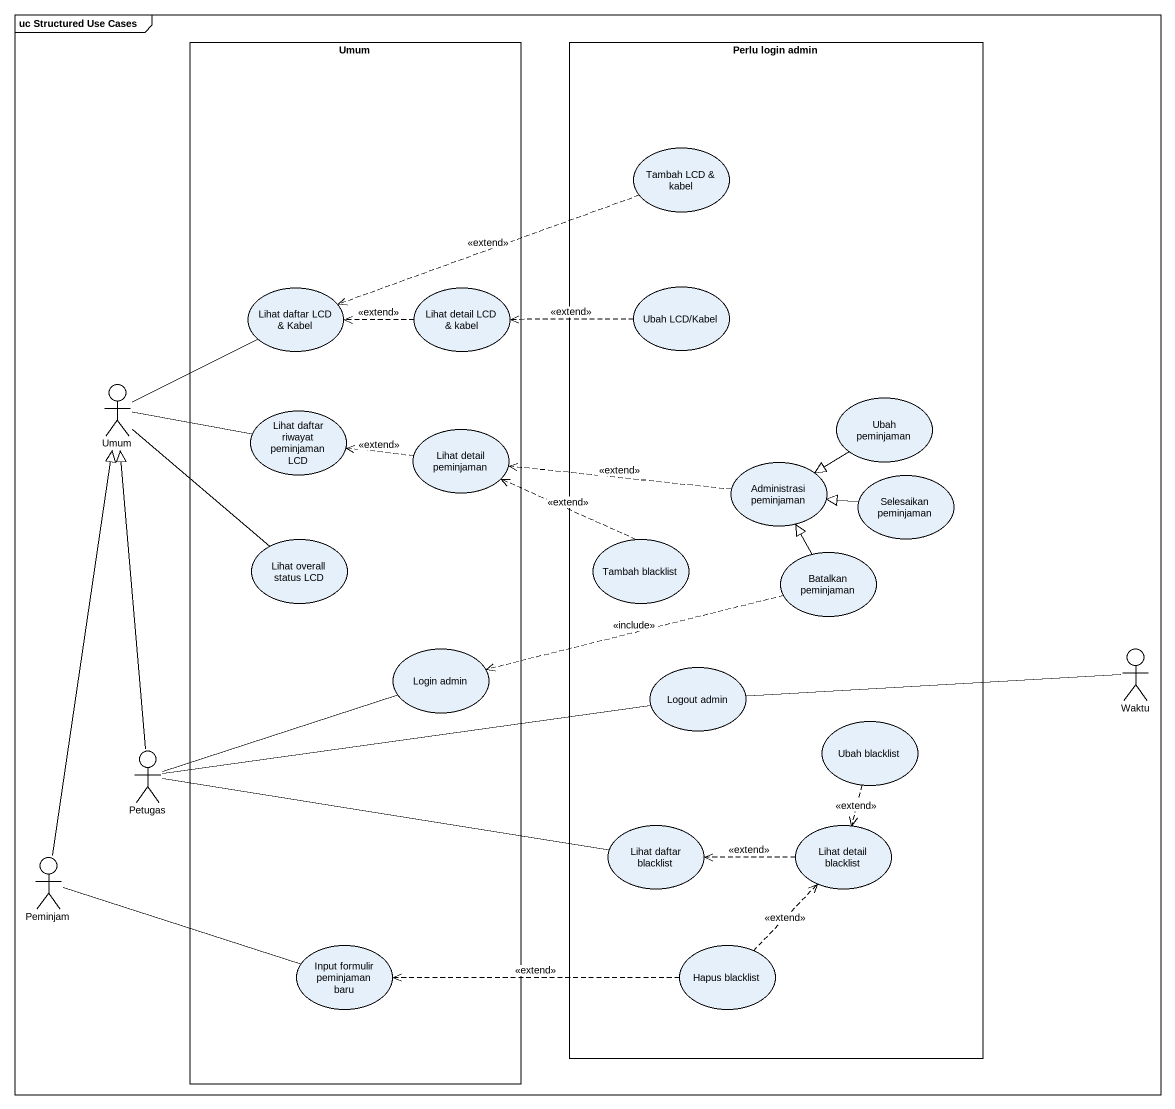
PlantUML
@startuml
mainframe uc Structured Use Cases
rectangle Umum {
  usecase "Lihat daftar LCD & Kabel" as Lihat_daftar_LCD_Kabel
  usecase "Lihat detail LCD & kabel" as Lihat_detail_LCD_kabel
  usecase "Lihat daftar riwayat peminjaman LCD" as Lihat_daftar_riwayat
  usecase "Lihat detail peminjaman" as Lihat_detail_peminjaman
  usecase "Lihat overall status LCD" as Lihat_overall_status_LCD
  usecase "Login admin" as Login_admin
  usecase "Input formulir peminjaman baru" as Input_formulir_peminjaman
}
rectangle "Perlu login admin" as Perlu_login_admin {
  usecase "Tambah LCD & kabel" as Tambah_LCD_kabel
  usecase "Ubah LCD/Kabel" as Ubah_LCD_Kabel
  usecase "Ubah peminjaman" as Ubah_peminjaman
  usecase "Administrasi peminjaman" as Administrasi_peminjaman
  usecase "Selesaikan peminjaman" as Selesaikan_peminjaman
  usecase "Tambah blacklist" as Tambah_blacklist
  usecase "Batalkan peminjaman" as Batalkan_peminjaman
  usecase "Logout admin" as Logout_admin
  usecase "Ubah blacklist" as Ubah_blacklist
  usecase "Lihat daftar blacklist" as Lihat_daftar_blacklist
  usecase "Lihat detail blacklist" as Lihat_detail_blacklist
  usecase "Hapus blacklist" as Hapus_blacklist
}
actor "Umum" as Umum_2
actor Waktu
actor Petugas
actor Peminjam
Tambah_LCD_kabel .left.> Lihat_daftar_LCD_Kabel : <<extend>>
Lihat_detail_LCD_kabel .left.> Lihat_daftar_LCD_Kabel : <<extend>>
Ubah_LCD_Kabel .left.> Lihat_detail_LCD_kabel : <<extend>>
Umum_2 -up- Lihat_daftar_LCD_Kabel
Umum_2 -- Lihat_overall_status_LCD
Ubah_peminjaman --|> Administrasi_peminjaman
Lihat_daftar_riwayat -left- Umum_2
Lihat_detail_peminjaman .left.> Lihat_daftar_riwayat : <<extend>>
Administrasi_peminjaman .left.> Lihat_detail_peminjaman : <<extend>>
Selesaikan_peminjaman -left-|> Administrasi_peminjaman
Tambah_blacklist .up.> Lihat_detail_peminjaman : <<extend>>
Batalkan_peminjaman -up-|> Administrasi_peminjaman
Batalkan_peminjaman .left.> Login_admin : <<include>>
Waktu -left- Logout_admin
Logout_admin -left- Petugas
Ubah_blacklist ..> Lihat_detail_blacklist : <<extend>>
Petugas -up-|> Umum_2
Petugas -right- Login_admin
Petugas -right- Lihat_daftar_blacklist
Peminjam -up-|> Umum_2
Peminjam -right- Input_formulir_peminjaman
Lihat_detail_blacklist .left.> Lihat_daftar_blacklist : <<extend>>
Hapus_blacklist .up.> Lihat_detail_blacklist : <<extend>>
Hapus_blacklist .left.> Input_formulir_peminjaman : <<extend>>
@enduml
